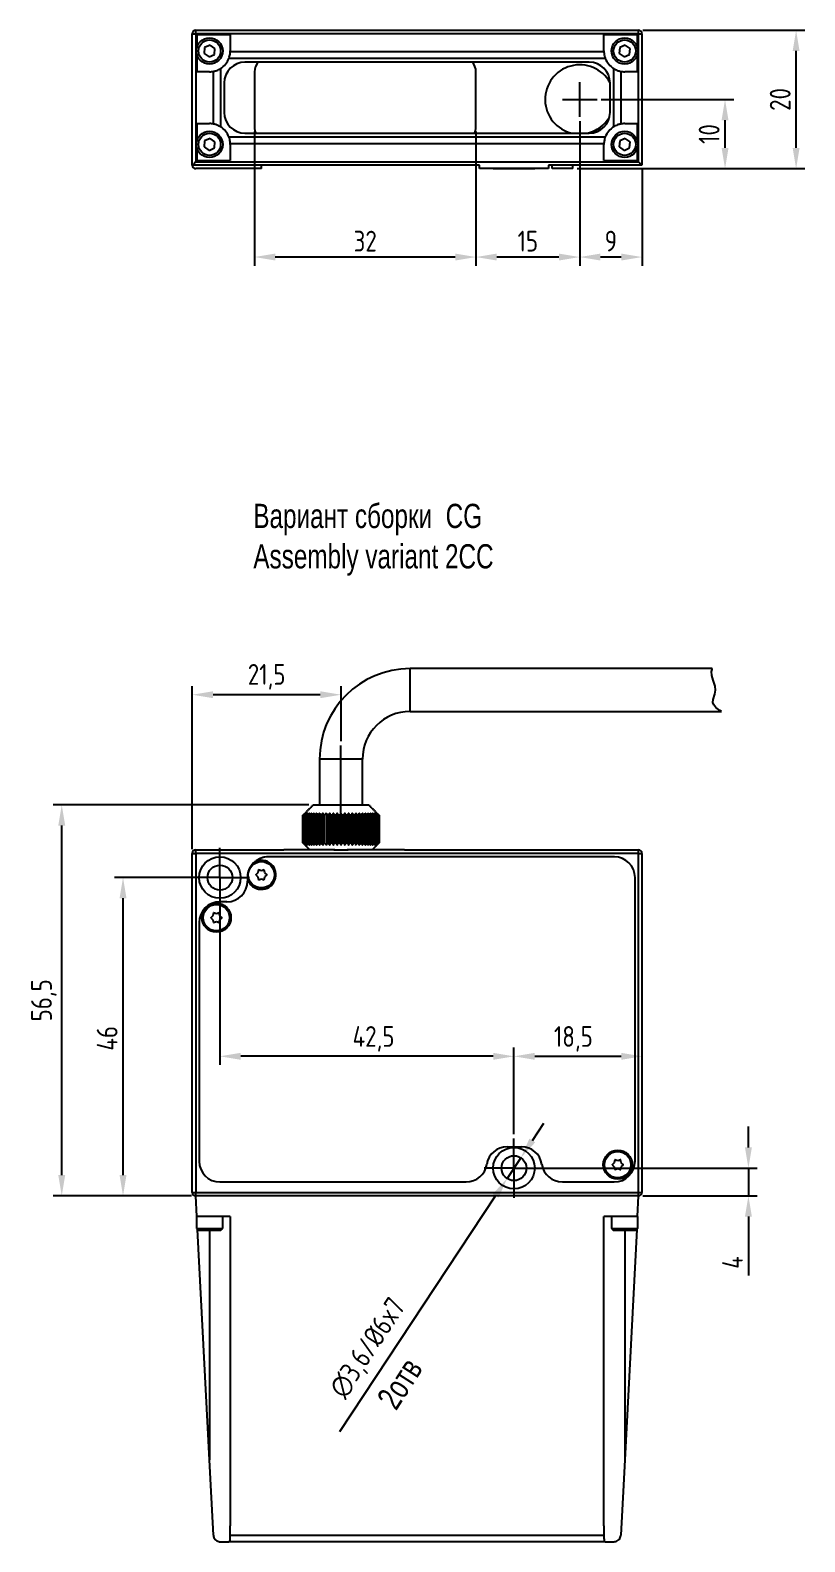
# Model space of a CAD drawing. Header units: millimetres. Extents: x -665 to 1947, y -360 to 733.
# Drawn here: x 516.9 to 628.9, y 105.2 to 323.6 of the extents above; entities that cross this region are included whole.
import ezdxf

# ---------------------------------------------------------------- set-up
doc = ezdxf.new("R2010")
doc.units = ezdxf.units.MM
doc.layers.add('FORMAT', color=7, linetype='Continuous')
doc.styles.add('GOSTw', font='gostw.shx')
doc.styles.add('SLDTEXTSTYLE1', font='TXT', dxfattribs={"width": 0.75})
doc.dimstyles.new('Vad-style', dxfattribs={"dimtxt": 3, "dimasz": 3, "dimexe": 1.25, "dimexo": 0.625, "dimgap": 0.8, "dimtad": 1, "dimtxsty": 'GOSTw', "dimcen": 2.5, "dimclrd": 1, "dimclre": 1, "dimclrt": 1, "dimazin": 0, "dimtfac": 1, "dimtmove": 0, "dimatfit": 3, "dimfxl": 0, "dimarcsym": 0})

# ---------------------------------------------------------------- blocks, each defined once
blk = doc.blocks.new('SW_CENTERMARKSYMBOL_8')
at = {"layer": 'FORMAT', "color": 0}
for p, q in [((0, 2.5), (0, 4.3)), ((0, 0), (0, 2.5)), ((-2.5, 0), (-4.3, 0)), ((0, 0), (-2.5, 0)), ((0, 0), (2.5, 0)), ((0, 0), (0, -2.5)), ((2.5, 0), (4.3, 0)), ((0, -2.5), (0, -4.3))]:
    blk.add_line(p, q, dxfattribs=at)
blk = doc.blocks.new('SW_CENTERMARKSYMBOL_9')
at = {"layer": 'FORMAT', "color": 0}
for p, q in [((0, 2.5), (0, 4.3)), ((0, 0), (0, 2.5)), ((-2.5, 0), (-4.3, 0)), ((0, 0), (-2.5, 0)), ((0, 0), (2.5, 0)), ((0, 0), (0, -2.5)), ((2.5, 0), (4.3, 0)), ((0, -2.5), (0, -4.3))]:
    blk.add_line(p, q, dxfattribs=at)
blk = doc.blocks.new('*D44')
at = {"color": 1, "lineweight": -2, "transparency": 16777216}
for p, q in [((557.2, 211.67), (520.22, 211.67)), ((521.47, 158.17), (521.47, 208.67)), ((540.2, 155.17), (520.22, 155.17))]:
    blk.add_line(p, q, dxfattribs=at)
at = {"color": 1, "transparency": 16777216}
for points in [[(520.97, 208.67), (521.97, 208.67), (521.47, 211.67)], [(520.97, 158.17), (521.97, 158.17), (521.47, 155.17)]]:
    blk.add_solid(points, dxfattribs=at)
at = {"layer": 'Defpoints', "color": 0, "transparency": 16777216}
for p in [(521.47, 211.67), (557.83, 211.67), (540.83, 155.17)]:
    blk.add_point(p, dxfattribs=at)
at = {"color": 1, "transparency": 16777216, "insert": (518.89, 183.42), "char_height": 3, "attachment_point": 5, "rotation": 90, "style": 'GOSTw'}
blk.add_mtext('56,5', dxfattribs=at)
blk = doc.blocks.new('*D81')
at = {"color": 1, "lineweight": -2, "transparency": 16777216}
for p, q in [((586.83, 164.09), (586.83, 176.58)), ((589.83, 175.33), (602.33, 175.33)), ((605.33, 169.83), (605.33, 176.58))]:
    blk.add_line(p, q, dxfattribs=at)
at = {"color": 1, "transparency": 16777216}
for points in [[(589.83, 175.83), (589.83, 174.83), (586.83, 175.33)], [(602.33, 175.83), (602.33, 174.83), (605.33, 175.33)]]:
    blk.add_solid(points, dxfattribs=at)
at = {"layer": 'Defpoints', "color": 0, "transparency": 16777216}
for p in [(605.33, 175.33), (605.33, 169.21), (586.83, 163.47)]:
    blk.add_point(p, dxfattribs=at)
at = {"color": 1, "transparency": 16777216, "insert": (595.41, 179.7), "char_height": 3, "attachment_point": 2, "style": 'GOSTw'}
blk.add_mtext('18,5', dxfattribs=at)
blk = doc.blocks.new('*D82')
at = {"color": 1, "lineweight": -2, "transparency": 16777216}
for p, q in [((544.33, 197.74), (544.33, 174.08)), ((583.83, 175.33), (547.33, 175.33)), ((586.83, 164.09), (586.83, 176.58))]:
    blk.add_line(p, q, dxfattribs=at)
at = {"color": 1, "transparency": 16777216}
for points in [[(547.33, 175.83), (547.33, 174.83), (544.33, 175.33)], [(583.83, 175.83), (583.83, 174.83), (586.83, 175.33)]]:
    blk.add_solid(points, dxfattribs=at)
at = {"layer": 'Defpoints', "color": 0, "transparency": 16777216}
for p in [(544.33, 198.37), (544.33, 175.33), (586.83, 163.47)]:
    blk.add_point(p, dxfattribs=at)
at = {"color": 1, "transparency": 16777216, "insert": (566.53, 179.7), "char_height": 3, "attachment_point": 2, "style": 'GOSTw'}
blk.add_mtext('42,5', dxfattribs=at)
blk = doc.blocks.new('*D83')
at = {"color": 1, "lineweight": -2, "transparency": 16777216}
for p, q in [((620.71, 162.17), (620.71, 165.17)), ((590.25, 159.17), (621.96, 159.17)), ((620.71, 159.17), (620.71, 155.17)), ((605.45, 155.17), (621.96, 155.17)), ((620.71, 152.17), (620.71, 143.66))]:
    blk.add_line(p, q, dxfattribs=at)
at = {"color": 1, "transparency": 16777216}
for points in [[(620.21, 162.17), (621.21, 162.17), (620.71, 159.17)], [(620.21, 152.17), (621.21, 152.17), (620.71, 155.17)]]:
    blk.add_solid(points, dxfattribs=at)
at = {"layer": 'Defpoints', "color": 0, "transparency": 16777216}
for p in [(589.63, 159.17), (620.71, 159.17), (604.83, 155.17)]:
    blk.add_point(p, dxfattribs=at)
at = {"color": 1, "transparency": 16777216, "insert": (616.91, 145.53), "char_height": 3, "attachment_point": 2, "rotation": 90, "style": 'GOSTw'}
blk.add_mtext('4', dxfattribs=at)
blk = doc.blocks.new('*D95')
at = {"color": 1, "lineweight": -2, "transparency": 16777216}
for p, q in [((540.9, 201.17), (529.08, 201.17)), ((530.33, 158.17), (530.33, 198.17)), ((540.2, 155.17), (529.08, 155.17))]:
    blk.add_line(p, q, dxfattribs=at)
at = {"color": 1, "transparency": 16777216}
for points in [[(529.83, 198.17), (530.83, 198.17), (530.33, 201.17)], [(529.83, 158.17), (530.83, 158.17), (530.33, 155.17)]]:
    blk.add_solid(points, dxfattribs=at)
at = {"layer": 'Defpoints', "color": 0, "transparency": 16777216}
for p in [(530.33, 201.17), (541.53, 201.17), (540.83, 155.17)]:
    blk.add_point(p, dxfattribs=at)
at = {"color": 1, "transparency": 16777216, "insert": (526.53, 177.93), "char_height": 3, "attachment_point": 2, "rotation": 90, "style": 'GOSTw'}
blk.add_mtext('46', dxfattribs=at)
blk = doc.blocks.new('*D105')
at = {"color": 1, "lineweight": -2, "transparency": 16777216}
for p, q in [((540.33, 205.29), (540.33, 228.84)), ((558.83, 227.59), (543.33, 227.59)), ((561.83, 220.89), (561.83, 228.84))]:
    blk.add_line(p, q, dxfattribs=at)
at = {"color": 1, "transparency": 16777216}
for points in [[(543.33, 228.09), (543.33, 227.09), (540.33, 227.59)], [(558.83, 228.09), (558.83, 227.09), (561.83, 227.59)]]:
    blk.add_solid(points, dxfattribs=at)
at = {"layer": 'Defpoints', "color": 0, "transparency": 16777216}
for p in [(540.33, 227.59), (561.83, 220.27), (540.33, 204.67)]:
    blk.add_point(p, dxfattribs=at)
at = {"color": 1, "transparency": 16777216, "insert": (551.08, 230.18), "char_height": 3, "attachment_point": 5, "style": 'GOSTw'}
blk.add_mtext('21,5', dxfattribs=at)
blk = doc.blocks.new('*D112')
at = {"color": 1, "lineweight": -2, "transparency": 16777216}
for p, q in [((596.33, 310.51), (596.33, 289.6)), ((605.33, 303.51), (605.33, 289.6)), ((602.33, 290.85), (599.33, 290.85))]:
    blk.add_line(p, q, dxfattribs=at)
at = {"color": 1, "transparency": 16777216}
for points in [[(599.33, 291.35), (599.33, 290.35), (596.33, 290.85)], [(602.33, 291.35), (602.33, 290.35), (605.33, 290.85)]]:
    blk.add_solid(points, dxfattribs=at)
at = {"layer": 'Defpoints', "color": 0, "transparency": 16777216}
for p in [(596.33, 311.13), (605.33, 304.13), (596.33, 290.85)]:
    blk.add_point(p, dxfattribs=at)
at = {"color": 1, "transparency": 16777216, "insert": (600.83, 293.15), "char_height": 3, "attachment_point": 5, "style": 'GOSTw'}
blk.add_mtext('9', dxfattribs=at)
blk = doc.blocks.new('*D113')
at = {"color": 1, "lineweight": -2, "transparency": 16777216}
for p, q in [((599.45, 313.63), (618.58, 313.63)), ((617.33, 306.63), (617.33, 310.63)), ((595.95, 303.63), (618.58, 303.63))]:
    blk.add_line(p, q, dxfattribs=at)
at = {"color": 1, "transparency": 16777216}
for points in [[(616.83, 310.63), (617.83, 310.63), (617.33, 313.63)], [(616.83, 306.63), (617.83, 306.63), (617.33, 303.63)]]:
    blk.add_solid(points, dxfattribs=at)
at = {"layer": 'Defpoints', "color": 0, "transparency": 16777216}
for p in [(598.83, 313.63), (617.33, 313.63), (595.33, 303.63)]:
    blk.add_point(p, dxfattribs=at)
at = {"color": 1, "transparency": 16777216, "insert": (615.03, 308.63), "char_height": 3, "attachment_point": 5, "rotation": 90, "style": 'GOSTw'}
blk.add_mtext('10', dxfattribs=at)
blk = doc.blocks.new('*D114')
at = {"color": 1, "lineweight": -2, "transparency": 16777216}
for p, q in [((596.33, 310.51), (596.33, 289.6)), ((581.33, 309.01), (581.33, 289.6)), ((593.33, 290.85), (584.33, 290.85))]:
    blk.add_line(p, q, dxfattribs=at)
at = {"color": 1, "transparency": 16777216}
for points in [[(584.33, 291.35), (584.33, 290.35), (581.33, 290.85)], [(593.33, 291.35), (593.33, 290.35), (596.33, 290.85)]]:
    blk.add_solid(points, dxfattribs=at)
at = {"layer": 'Defpoints', "color": 0, "transparency": 16777216}
for p in [(596.33, 311.13), (581.33, 309.63), (581.33, 290.85)]:
    blk.add_point(p, dxfattribs=at)
at = {"color": 1, "transparency": 16777216, "insert": (588.83, 293.15), "char_height": 3, "attachment_point": 5, "style": 'GOSTw'}
blk.add_mtext('15', dxfattribs=at)
blk = doc.blocks.new('*D115')
at = {"color": 1, "lineweight": -2, "transparency": 16777216}
for p, q in [((549.33, 309.01), (549.33, 289.6)), ((581.33, 309.01), (581.33, 289.6)), ((578.33, 290.85), (552.33, 290.85))]:
    blk.add_line(p, q, dxfattribs=at)
at = {"color": 1, "transparency": 16777216}
for points in [[(552.33, 291.35), (552.33, 290.35), (549.33, 290.85)], [(578.33, 291.35), (578.33, 290.35), (581.33, 290.85)]]:
    blk.add_solid(points, dxfattribs=at)
at = {"layer": 'Defpoints', "color": 0, "transparency": 16777216}
for p in [(549.33, 309.63), (581.33, 309.63), (549.33, 290.85)]:
    blk.add_point(p, dxfattribs=at)
at = {"color": 1, "transparency": 16777216, "insert": (565.33, 293.15), "char_height": 3, "attachment_point": 5, "style": 'GOSTw'}
blk.add_mtext('32', dxfattribs=at)
blk = doc.blocks.new('*D116')
at = {"color": 1, "lineweight": -2, "transparency": 16777216}
for p, q in [((605.45, 323.63), (628.85, 323.63)), ((627.6, 306.63), (627.6, 320.63)), ((595.95, 303.63), (628.85, 303.63))]:
    blk.add_line(p, q, dxfattribs=at)
at = {"color": 1, "transparency": 16777216}
for points in [[(627.1, 320.63), (628.1, 320.63), (627.6, 323.63)], [(627.1, 306.63), (628.1, 306.63), (627.6, 303.63)]]:
    blk.add_solid(points, dxfattribs=at)
at = {"layer": 'Defpoints', "color": 0, "transparency": 16777216}
for p in [(604.83, 323.63), (627.6, 323.63), (595.33, 303.63)]:
    blk.add_point(p, dxfattribs=at)
at = {"color": 1, "transparency": 16777216, "insert": (625.3, 313.63), "char_height": 3, "attachment_point": 5, "rotation": 90, "style": 'GOSTw'}
blk.add_mtext('20', dxfattribs=at)
blk = doc.blocks.new('*D120')
at = {"color": 1, "lineweight": -2, "transparency": 16777216}
for p, q in [((589.48, 163.17), (591.13, 165.67)), ((587.82, 160.67), (585.83, 157.66)), ((561.64, 121.1), (584.18, 155.16))]:
    blk.add_line(p, q, dxfattribs=at)
at = {"color": 1, "transparency": 16777216}
for points in [[(589.06, 163.44), (589.89, 162.89), (587.82, 160.67)], [(583.76, 155.44), (584.6, 154.89), (585.83, 157.66)]]:
    blk.add_solid(points, dxfattribs=at)
at = {"layer": 'Defpoints', "color": 0, "transparency": 16777216}
for p in [(587.82, 160.67), (585.83, 157.66)]:
    blk.add_point(p, dxfattribs=at)
at = {"color": 1, "transparency": 16777216, "insert": (565.86, 133.06), "char_height": 3, "attachment_point": 5, "rotation": 56.5139, "style": 'GOSTw'}
blk.add_mtext('∅3,6/%%C6x7', dxfattribs=at)

msp = doc.modelspace()

# ---------------------------------------------------------------- linework, layer by layer
for p, q in [((540.827, 323.131), (540.827, 323.631)), ((540.827, 323.631), (604.827, 323.631)), ((604.827, 323.131), (604.827, 323.631)), ((540.327, 323.131), (540.827, 323.131)), ((540.327, 304.131), (540.327, 323.131)), ((540.984, 322.974), (540.827, 323.131)), ((604.827, 323.131), (540.827, 323.131)), ((540.827, 323.131), (540.827, 304.631)), ((604.827, 323.131), (540.827, 323.131)), ((540.827, 323.131), (540.827, 304.631)), ((545.827, 322.974), (540.984, 322.974)), ((540.984, 322.974), (540.984, 321.094)), ((542.9, 321.494), (542.116, 321.126)), ((543.611, 321), (542.9, 321.494)), ((545.827, 322.974), (545.827, 320.631)), ((604.67, 322.974), (599.827, 322.974)), ((599.827, 320.631), (599.827, 322.974)), ((602.9, 321.494), (602.116, 321.126)), ((603.611, 321), (602.9, 321.494)), ((604.67, 322.974), (604.827, 323.131)), ((604.67, 321.094), (604.67, 322.974)), ((604.827, 304.631), (604.827, 323.131)), ((604.827, 323.131), (605.327, 323.131)), ((604.827, 304.631), (604.827, 323.131)), ((605.327, 323.131), (605.327, 304.131)), ((540.984, 320.169), (540.984, 317.631)), ((542.116, 321.126), (542.043, 320.263)), ((542.043, 320.263), (542.754, 319.768)), ((542.754, 319.768), (543.538, 320.137)), ((543.538, 320.137), (543.611, 321)), ((600.024, 319.562), (545.63, 319.562)), ((545.826, 320.561), (599.828, 320.561)), ((597.706, 319.011), (547.947, 319.011)), ((602.116, 321.126), (602.043, 320.263)), ((602.043, 320.263), (602.754, 319.768)), ((602.754, 319.768), (603.538, 320.137)), ((603.538, 320.137), (603.611, 321)), ((604.67, 317.631), (604.67, 320.169)), ((542.827, 317.631), (540.984, 317.631)), ((543.398, 310.077), (543.398, 317.686)), ((544.396, 318.075), (544.396, 309.688)), ((549.327, 317.631), (549.327, 309.631)), ((549.327, 317.631), (549.327, 309.631)), ((581.327, 309.631), (581.327, 317.631)), ((581.327, 309.631), (581.327, 317.631)), ((601.257, 309.688), (601.257, 318.075)), ((602.256, 317.686), (602.256, 310.077)), ((604.67, 317.631), (602.827, 317.631)), ((544.947, 316.011), (544.947, 311.752)), ((596.327, 311.131), (596.327, 316.131)), ((600.706, 311.752), (600.706, 316.011)), ((593.827, 313.631), (598.827, 313.631)), ((540.984, 310.131), (542.827, 310.131)), ((540.984, 310.131), (540.984, 307.594)), ((545.63, 308.201), (600.024, 308.201)), ((547.947, 308.752), (597.706, 308.752)), ((602.827, 310.131), (604.67, 310.131)), ((604.67, 307.594), (604.67, 310.131)), ((540.984, 306.669), (540.984, 304.789)), ((542.116, 307.626), (542.043, 306.763)), ((542.043, 306.763), (542.754, 306.268)), ((542.9, 307.994), (542.116, 307.626)), ((542.754, 306.268), (543.538, 306.637)), ((543.611, 307.5), (542.9, 307.994)), ((543.538, 306.637), (543.611, 307.5)), ((599.828, 307.202), (545.826, 307.202)), ((545.827, 307.131), (545.827, 304.789)), ((599.827, 304.789), (599.827, 307.131)), ((602.116, 307.626), (602.043, 306.763)), ((602.043, 306.763), (602.754, 306.268)), ((602.9, 307.994), (602.116, 307.626)), ((602.754, 306.268), (603.538, 306.637)), ((603.611, 307.5), (602.9, 307.994)), ((603.538, 306.637), (603.611, 307.5)), ((604.67, 304.789), (604.67, 306.669)), ((540.486, 304.131), (540.327, 304.131)), ((581.827, 304.131), (540.486, 304.131)), ((540.984, 304.789), (540.827, 304.631)), ((540.827, 304.631), (604.827, 304.631)), ((540.827, 304.631), (604.827, 304.631)), ((540.984, 304.789), (545.827, 304.789)), ((550.327, 303.631), (550.327, 304.131)), ((581.827, 303.631), (581.827, 304.131)), ((605.167, 304.131), (591.827, 304.131)), ((591.827, 304.131), (591.827, 303.631)), ((592.327, 303.631), (592.327, 304.131)), ((595.327, 303.631), (595.327, 304.131)), ((599.827, 304.789), (604.67, 304.789)), ((604.67, 304.789), (604.827, 304.631)), ((605.327, 304.131), (605.167, 304.131)), ((550.327, 303.631), (540.827, 303.631)), ((586.827, 303.631), (581.827, 303.631)), ((583.827, 303.631), (589.827, 303.631)), ((591.827, 303.631), (586.827, 303.631)), ((595.327, 303.631), (592.327, 303.631)), ((571.827, 225.166), (571.827, 231.366)), ((561.827, 206.266), (561.827, 220.266)), ((564.927, 218.266), (558.727, 218.266)), ((556.339, 210.166), (556.331, 210.166)), ((556.331, 206.166), (556.331, 210.166)), ((556.339, 210.166), (556.339, 206.166)), ((556.408, 210.166), (556.383, 210.166)), ((556.383, 206.166), (556.383, 210.166)), ((556.408, 210.166), (556.408, 206.166)), ((556.536, 210.166), (556.494, 210.166)), ((556.494, 206.166), (556.494, 210.166)), ((556.536, 210.166), (556.536, 206.166)), ((556.722, 210.166), (556.664, 210.166)), ((556.664, 206.166), (556.664, 210.166)), ((556.722, 210.166), (556.722, 206.166)), ((556.963, 210.166), (556.89, 210.166)), ((556.89, 206.166), (556.89, 210.166)), ((556.963, 210.166), (556.963, 206.166)), ((557.259, 210.166), (557.171, 210.166)), ((557.171, 206.166), (557.171, 210.166)), ((557.259, 210.166), (557.259, 206.166)), ((557.604, 210.166), (557.502, 210.166)), ((557.502, 206.166), (557.502, 210.166)), ((557.604, 210.166), (557.604, 206.166)), ((557.827, 211.666), (565.827, 211.666)), ((557.995, 210.166), (557.881, 210.166)), ((557.881, 206.166), (557.881, 210.166)), ((557.995, 210.166), (557.995, 206.166)), ((558.429, 210.166), (558.303, 210.166)), ((558.303, 206.166), (558.303, 210.166)), ((558.429, 210.166), (558.429, 206.166)), ((558.899, 210.166), (558.764, 210.166)), ((558.764, 206.166), (558.764, 210.166)), ((558.899, 210.166), (558.899, 206.166)), ((559.227, 210.466), (559.227, 205.866)), ((559.402, 210.166), (559.258, 210.166)), ((559.258, 206.166), (559.258, 210.166)), ((559.402, 210.166), (559.402, 206.166)), ((559.712, 210.466), (559.712, 205.866)), ((559.931, 210.166), (559.781, 210.166)), ((559.781, 206.166), (559.781, 210.166)), ((559.931, 210.166), (559.931, 206.166)), ((560.22, 210.466), (560.22, 205.866)), ((560.481, 210.166), (560.326, 210.166)), ((560.326, 206.166), (560.326, 210.166)), ((560.481, 210.166), (560.481, 206.166)), ((560.746, 210.466), (560.746, 205.866)), ((561.046, 210.166), (560.887, 210.166)), ((560.887, 206.166), (560.887, 210.166)), ((561.046, 210.166), (561.046, 206.166)), ((561.283, 210.466), (561.283, 205.866)), ((561.62, 210.166), (561.459, 210.166)), ((561.459, 206.166), (561.459, 210.166)), ((561.62, 210.166), (561.62, 206.166)), ((561.827, 210.466), (561.827, 205.866)), ((562.195, 210.166), (562.034, 210.166)), ((562.034, 206.166), (562.034, 210.166)), ((562.195, 210.166), (562.195, 206.166)), ((562.37, 210.466), (562.37, 205.866)), ((562.767, 210.166), (562.608, 210.166)), ((562.608, 206.166), (562.608, 210.166)), ((562.767, 210.166), (562.767, 206.166)), ((562.908, 210.466), (562.908, 205.866)), ((563.328, 210.166), (563.172, 210.166)), ((563.172, 206.166), (563.172, 210.166)), ((563.328, 210.166), (563.328, 206.166)), ((563.434, 210.466), (563.434, 205.866)), ((563.873, 210.166), (563.722, 210.166)), ((563.722, 206.166), (563.722, 210.166)), ((563.873, 210.166), (563.873, 206.166)), ((563.942, 210.466), (563.942, 205.866)), ((564.395, 210.166), (564.252, 210.166)), ((564.252, 206.166), (564.252, 210.166)), ((564.395, 210.166), (564.395, 206.166)), ((564.427, 210.466), (564.427, 205.866)), ((564.89, 210.166), (564.754, 210.166)), ((564.754, 206.166), (564.754, 210.166)), ((564.89, 210.166), (564.89, 206.166)), ((565.35, 210.166), (565.225, 210.166)), ((565.225, 206.166), (565.225, 210.166)), ((565.35, 210.166), (565.35, 206.166)), ((565.773, 210.166), (565.659, 210.166)), ((565.659, 206.166), (565.659, 210.166)), ((565.773, 210.166), (565.773, 206.166)), ((566.151, 210.166), (566.05, 210.166)), ((566.05, 206.166), (566.05, 210.166)), ((566.151, 210.166), (566.151, 206.166)), ((566.483, 210.166), (566.395, 210.166)), ((566.395, 206.166), (566.395, 210.166)), ((566.483, 210.166), (566.483, 206.166)), ((566.763, 210.166), (566.69, 210.166)), ((566.69, 206.166), (566.69, 210.166)), ((566.763, 210.166), (566.763, 206.166)), ((566.99, 210.166), (566.932, 210.166)), ((566.932, 206.166), (566.932, 210.166)), ((566.99, 210.166), (566.99, 206.166)), ((567.16, 210.166), (567.118, 210.166)), ((567.118, 206.166), (567.118, 210.166)), ((567.16, 210.166), (567.16, 206.166)), ((567.271, 210.166), (567.246, 210.166)), ((567.246, 206.166), (567.246, 210.166)), ((567.271, 210.166), (567.271, 206.166)), ((567.323, 210.166), (567.315, 210.166)), ((567.315, 206.166), (567.315, 210.166)), ((567.323, 210.166), (567.323, 206.166)), ((556.331, 206.166), (556.339, 206.166)), ((556.383, 206.166), (556.408, 206.166)), ((556.494, 206.166), (556.536, 206.166)), ((556.664, 206.166), (556.722, 206.166)), ((556.89, 206.166), (556.963, 206.166)), ((557.171, 206.166), (557.259, 206.166)), ((557.502, 206.166), (557.604, 206.166)), ((557.881, 206.166), (557.995, 206.166)), ((558.303, 206.166), (558.429, 206.166)), ((558.764, 206.166), (558.899, 206.166)), ((559.258, 206.166), (559.402, 206.166)), ((559.781, 206.166), (559.931, 206.166)), ((560.326, 206.166), (560.481, 206.166)), ((560.887, 206.166), (561.046, 206.166)), ((561.459, 206.166), (561.62, 206.166)), ((562.034, 206.166), (562.195, 206.166)), ((562.608, 206.166), (562.767, 206.166)), ((563.172, 206.166), (563.328, 206.166)), ((563.722, 206.166), (563.873, 206.166)), ((564.252, 206.166), (564.395, 206.166)), ((564.754, 206.166), (564.89, 206.166)), ((565.225, 206.166), (565.35, 206.166)), ((565.659, 206.166), (565.773, 206.166)), ((566.05, 206.166), (566.151, 206.166)), ((566.395, 206.166), (566.483, 206.166)), ((566.69, 206.166), (566.763, 206.166)), ((566.932, 206.166), (566.99, 206.166)), ((567.118, 206.166), (567.16, 206.166)), ((567.246, 206.166), (567.271, 206.166)), ((567.315, 206.166), (567.323, 206.166)), ((540.327, 155.666), (540.327, 204.666)), ((540.327, 204.666), (540.827, 204.666)), ((540.827, 204.666), (540.827, 205.166)), ((540.827, 205.166), (553.544, 205.166)), ((540.827, 204.666), (540.827, 155.666)), ((604.827, 204.666), (540.827, 204.666)), ((553.718, 204.166), (551.327, 204.166)), ((601.331, 204.166), (551.327, 204.166)), ((560.777, 205.166), (553.544, 205.166)), ((560.777, 205.166), (562.856, 205.166)), ((570.985, 205.166), (562.856, 205.166)), ((570.985, 205.166), (604.827, 205.166)), ((604.827, 204.666), (604.827, 205.166)), ((604.827, 155.666), (604.827, 204.666)), ((604.827, 204.666), (605.327, 204.666)), ((605.327, 204.666), (605.327, 155.666)), ((548.327, 201.166), (548.327, 200.666)), ((549.829, 201.853), (549.502, 201.566)), ((549.502, 201.566), (549.829, 201.278)), ((549.527, 201.588), (549.527, 201.566)), ((549.527, 201.566), (549.527, 201.543)), ((549.914, 202.28), (549.829, 201.853)), ((549.829, 201.278), (549.914, 200.851)), ((549.946, 202.269), (549.908, 202.247)), ((550.327, 202.141), (549.914, 202.28)), ((549.914, 200.851), (550.327, 200.991)), ((550.739, 202.28), (550.327, 202.141)), ((550.327, 200.991), (550.739, 200.851)), ((550.746, 202.247), (550.707, 202.269)), ((550.825, 201.853), (550.739, 202.28)), ((550.739, 200.851), (550.825, 201.278)), ((551.152, 201.566), (550.825, 201.853)), ((550.825, 201.278), (551.152, 201.566)), ((604.327, 160.166), (604.327, 201.166)), ((604.327, 160.166), (604.327, 201.166)), ((548.327, 200.925), (548.327, 200.666)), ((549.908, 200.884), (549.946, 200.862)), ((550.707, 200.862), (550.746, 200.884)), ((545.327, 197.666), (544.327, 197.666)), ((545.327, 197.666), (544.327, 197.666)), ((541.327, 194.666), (541.327, 160.166)), ((541.327, 194.666), (541.327, 160.166)), ((543.329, 195.653), (543.002, 195.366)), ((543.002, 195.366), (543.329, 195.078)), ((543.027, 195.388), (543.027, 195.366)), ((543.027, 195.366), (543.027, 195.343)), ((543.414, 196.08), (543.329, 195.653)), ((543.329, 195.078), (543.414, 194.651)), ((543.446, 196.069), (543.408, 196.047)), ((543.408, 194.684), (543.446, 194.662)), ((543.827, 195.941), (543.414, 196.08)), ((543.414, 194.651), (543.827, 194.791)), ((544.239, 196.08), (543.827, 195.941)), ((543.827, 194.791), (544.239, 194.651)), ((544.246, 196.047), (544.207, 196.069)), ((544.207, 194.662), (544.246, 194.684)), ((544.325, 195.653), (544.239, 196.08)), ((544.239, 194.651), (544.325, 195.078)), ((544.652, 195.366), (544.325, 195.653)), ((544.325, 195.078), (544.652, 195.366)), ((585.859, 162.266), (587.895, 162.266)), ((585.859, 162.266), (587.895, 162.266)), ((601.329, 159.953), (601.002, 159.666)), ((601.002, 159.666), (601.329, 159.378)), ((601.027, 159.688), (601.027, 159.666)), ((601.027, 159.666), (601.027, 159.643)), ((601.414, 160.38), (601.329, 159.953)), ((601.446, 160.369), (601.408, 160.347)), ((601.827, 160.241), (601.414, 160.38)), ((602.239, 160.38), (601.827, 160.241)), ((602.246, 160.347), (602.207, 160.369)), ((602.325, 159.953), (602.239, 160.38)), ((602.652, 159.666), (602.325, 159.953)), ((602.325, 159.378), (602.652, 159.666)), ((601.329, 159.378), (601.414, 158.951)), ((601.408, 158.984), (601.446, 158.962)), ((601.414, 158.951), (601.827, 159.091)), ((601.827, 159.091), (602.239, 158.951)), ((602.207, 158.962), (602.246, 158.984)), ((602.239, 158.951), (602.325, 159.378)), ((540.327, 155.666), (540.827, 155.666)), ((540.827, 155.666), (604.827, 155.666)), ((540.827, 155.166), (540.827, 155.666)), ((604.827, 155.166), (540.827, 155.166)), ((540.984, 152.166), (540.827, 155.166)), ((604.827, 155.166), (540.827, 155.166)), ((544.327, 157.166), (579.927, 157.166)), ((544.327, 157.166), (579.927, 157.166)), ((593.827, 157.166), (601.327, 157.166)), ((593.827, 157.166), (601.327, 157.166)), ((604.67, 152.166), (604.827, 155.166)), ((604.827, 155.666), (605.327, 155.666)), ((604.827, 155.166), (604.827, 155.666)), ((540.984, 152.166), (540.927, 152.166)), ((545.827, 152.166), (540.984, 152.166)), ((545.827, 152.166), (545.827, 107.463)), ((604.67, 152.166), (599.827, 152.166)), ((599.827, 107.463), (599.827, 152.166)), ((604.727, 152.166), (604.67, 152.166)), ((540.927, 150.466), (544.727, 150.466)), ((542.827, 117.003), (541.081, 150.311)), ((541.233, 150.166), (541.227, 150.166)), ((544.427, 150.166), (541.233, 150.166)), ((542.827, 150.166), (542.827, 117.003)), ((600.927, 150.466), (604.727, 150.466)), ((601.233, 150.166), (601.227, 150.166)), ((604.427, 150.166), (601.233, 150.166)), ((604.572, 150.311), (602.827, 117.003)), ((602.827, 150.166), (602.827, 117.003)), ((544.396, 105.166), (545.63, 105.166)), ((600.024, 105.166), (545.63, 105.166)), ((545.826, 106.113), (599.828, 106.113)), ((600.024, 105.166), (601.257, 105.166))]:
    msp.add_line(p, q)
at = {"flags": 128}
for points in [[(599.628, 309.876), (600.23, 310.506), (600.632, 311.089)], [(616.805, 225.178), (616.795, 225.184), (616.585, 225.308), (616.004, 225.741), (615.697, 226.118), (615.571, 226.482), (615.599, 226.902), (615.84, 227.67), (615.974, 228.249), (615.916, 228.848), (615.613, 229.694), (615.402, 230.381), (615.381, 230.928), (615.447, 231.26), (615.481, 231.366), (615.481, 231.366)], [(551.127, 201.543), (551.127, 201.566), (551.127, 201.588)], [(544.627, 195.343), (544.627, 195.366), (544.627, 195.388)], [(602.627, 159.643), (602.627, 159.666), (602.627, 159.688)], [(543.398, 106.113), (543.209, 109.719), (543.018, 113.354), (542.827, 117.003)], [(602.827, 117.003), (602.636, 113.354), (602.445, 109.719), (602.256, 106.113)]]:
    msp.add_lwpolyline(points, dxfattribs=at)
for centre, radius in [((542.827, 320.631), 1.9), ((542.827, 320.631), 1.6), ((602.827, 320.631), 1.9), ((602.827, 320.631), 1.6), ((542.827, 307.131), 1.9), ((542.827, 307.131), 1.6), ((602.827, 307.131), 1.9), ((602.827, 307.131), 1.6), ((544.327, 201.166), 3), ((550.327, 201.566), 1.9), ((544.327, 201.166), 1.8), ((543.827, 195.366), 2.1), ((543.827, 195.366), 1.9), ((586.827, 159.166), 3), ((601.827, 159.666), 2.1), ((586.827, 159.166), 1.8), ((601.827, 159.666), 1.9)]:
    msp.add_circle(centre, radius)
for centre, radius, start, end in [((540.827, 323.131), 0.5, 90, 180), ((604.827, 323.131), 0.5, 0, 90), ((542.827, 320.631), 3, 301.54162, 339.11759), ((547.947, 316.011), 3, 90, 180), ((542.827, 320.631), 3, 358.64915, 0), ((551.327, 317.631), 2, 136.38528, 180), ((551.327, 317.631), 2, 136.38528, 180), ((579.327, 317.631), 2, 0, 43.61472), ((579.327, 317.631), 2, 0, 43.61472), ((597.706, 316.011), 3, 0, 90), ((602.827, 320.631), 3, 180, 181.35085), ((602.827, 320.631), 3, 200.88241, 238.45838), ((542.827, 320.631), 3, 270, 280.96687), ((596.327, 313.631), 5, 28.85, 257.40143), ((596.327, 313.631), 5, 28.85, 257.40143), ((602.827, 320.631), 3, 259.03313, 270), ((547.947, 311.752), 3, 180, 270), ((596.327, 313.631), 5, 282.59857, 329.44143), ((597.706, 311.752), 3, 270, 0), ((542.827, 307.131), 3, 79.03313, 90), ((542.827, 307.131), 3, 20.88241, 58.45838), ((551.327, 309.631), 2, 180, 206.09147), ((551.327, 309.631), 2, 180, 206.09147), ((579.327, 309.631), 2, 333.90853, 0), ((579.327, 309.631), 2, 333.90853, 0), ((596.327, 313.631), 5, 282.59857, 311.31392), ((602.827, 307.131), 3, 121.54162, 159.11759), ((602.827, 307.131), 3, 90, 100.96687), ((542.827, 307.131), 3, 0, 1.35085), ((602.827, 307.131), 3, 178.64915, 180), ((540.827, 304.131), 0.5, 180, 270), ((571.827, 218.266), 13.1, 90, 180), ((571.827, 218.266), 6.9, 90, 180), ((540.827, 204.666), 0.5, 90, 180), ((551.327, 201.166), 3, 90, 180), ((550.327, 201.566), 2.1, 197.75279, 117.50928), ((551.327, 201.166), 3, 90, 131.04548), ((601.327, 201.166), 3, 0, 90), ((601.327, 201.166), 3, 0, 90), ((604.827, 204.666), 0.5, 0, 90), ((545.327, 200.666), 3, 270, 0), ((545.327, 200.666), 3, 270, 0), ((544.327, 194.666), 3, 90, 180), ((544.327, 194.666), 3, 90, 180), ((585.859, 159.266), 3, 90, 171.37307), ((585.859, 159.266), 3, 90, 171.37307), ((587.895, 159.266), 3, 8.62693, 90), ((587.895, 159.266), 3, 8.62693, 90), ((544.327, 160.166), 3, 180, 270), ((544.327, 160.166), 3, 180, 270), ((579.927, 160.166), 3, 270, 351.37307), ((579.927, 160.166), 3, 270, 351.37307), ((593.827, 160.166), 3, 188.62693, 270), ((593.827, 160.166), 3, 188.62693, 270), ((601.327, 160.166), 3, 270, 0), ((601.327, 160.166), 3, 270, 0), ((540.827, 155.666), 0.5, 180, 270), ((604.827, 155.666), 0.5, 270, 0)]:
    msp.add_arc(centre, radius, start, end)
for centre, start_param, end_param in [((542.827, 107.463), 4.6888121, 4.712389), ((602.827, 107.463), 1.5707963, 1.5943732)]:
    msp.add_ellipse(centre, major_axis=(0, 57.243), ratio=0.0524078, start_param=start_param, end_param=end_param)
for points, knots in [([(545.63, 319.562), (545.667, 319.669), (545.74, 319.883), (545.796, 320.181), (545.821, 320.409), (545.825, 320.533), (545.826, 320.553), (545.826, 320.561)], [0, 0, 0, 0, 0.2198916, 0.4401783, 0.6529994, 0.8671446, 1, 1, 1, 1]), ([(599.828, 320.561), (599.828, 320.544), (599.829, 320.51), (599.84, 320.324), (599.876, 320.064), (599.941, 319.794), (600.001, 319.627), (600.024, 319.562)], [0, 0, 0, 0, 0.2182309, 0.4365076, 0.6531767, 0.8659913, 1, 1, 1, 1]), ([(543.398, 317.686), (543.414, 317.689), (543.447, 317.695), (543.626, 317.737), (543.873, 317.815), (544.145, 317.929), (544.318, 318.029), (544.396, 318.075)], [0, 0, 0, 0, 0.20755792, 0.41515877, 0.62162377, 0.82944644, 1, 1, 1, 1]), ([(601.257, 318.075), (601.367, 318.013), (601.586, 317.889), (601.898, 317.775), (602.125, 317.713), (602.234, 317.69), (602.251, 317.687), (602.256, 317.686)], [0, 0, 0, 0, 0.2365804, 0.4741865, 0.6891486, 0.8957192, 1, 1, 1, 1]), ([(544.396, 309.688), (544.287, 309.75), (544.068, 309.873), (543.756, 309.988), (543.528, 310.05), (543.42, 310.072), (543.403, 310.075), (543.398, 310.077)], [0, 0, 0, 0, 0.2365804, 0.4741865, 0.6891486, 0.8957192, 1, 1, 1, 1]), ([(545.826, 307.202), (545.826, 307.219), (545.825, 307.253), (545.814, 307.439), (545.777, 307.699), (545.713, 307.969), (545.653, 308.136), (545.63, 308.201)], [0, 0, 0, 0, 0.218231, 0.4365079, 0.6531769, 0.8659913, 1, 1, 1, 1]), ([(600.024, 308.201), (599.987, 308.094), (599.914, 307.88), (599.857, 307.581), (599.833, 307.353), (599.828, 307.23), (599.828, 307.21), (599.828, 307.202)], [0, 0, 0, 0, 0.21989154, 0.44017847, 0.65299933, 0.86714451, 1, 1, 1, 1]), ([(602.256, 310.077), (602.24, 310.073), (602.207, 310.067), (602.028, 310.026), (601.781, 309.948), (601.509, 309.833), (601.336, 309.733), (601.257, 309.688)], [0, 0, 0, 0, 0.2075579, 0.4151588, 0.6216238, 0.8294466, 1, 1, 1, 1]), ([(540.486, 304.131), (540.558, 304.241), (540.665, 304.403), (540.786, 304.573), (540.826, 304.63), (540.827, 304.631)], [0, 0, 0, 0, 0.6672984, 0.9898517, 1, 1, 1, 1]), ([(604.827, 304.631), (604.828, 304.63), (604.868, 304.573), (604.989, 304.403), (605.096, 304.241), (605.167, 304.131)], [0, 0, 0, 0, 0.0101483, 0.3327016, 1, 1, 1, 1]), ([(548.327, 201.166), (548.355, 201.473), (548.41, 202.083), (548.809, 202.878), (549.189, 203.259), (549.357, 203.428)], [0, 0, 0, 0, 0.36105788, 0.71712327, 1, 1, 1, 1]), ([(562.856, 205.166), (562.855, 205.166), (562.854, 205.165), (562.84, 205.164), (562.793, 205.16), (562.583, 205.143), (562.217, 205.123), (561.786, 205.118), (561.451, 205.125), (561.224, 205.135), (561.07, 205.144), (560.966, 205.151), (560.896, 205.156), (560.843, 205.16), (560.807, 205.163), (560.787, 205.165), (560.779, 205.166), (560.778, 205.166), (560.777, 205.166)], [0, 0, 0, 0, 0.00759654, 0.01744074, 0.03498151, 0.09025851, 0.32347929, 0.53701605, 0.68296564, 0.78256444, 0.85068283, 0.89747254, 0.9298345, 0.95245799, 0.97678655, 0.98648675, 0.99472787, 1, 1, 1, 1]), ([(543.398, 106.113), (543.414, 106.004), (543.447, 105.786), (543.626, 105.502), (543.873, 105.295), (544.145, 105.182), (544.318, 105.171), (544.396, 105.166)], [0, 0, 0, 0, 0.20755792, 0.41515877, 0.62162377, 0.82944644, 1, 1, 1, 1]), ([(545.63, 105.166), (545.667, 105.175), (545.74, 105.195), (545.796, 105.358), (545.821, 105.602), (545.825, 105.869), (545.826, 106.046), (545.826, 106.113)], [0, 0, 0, 0, 0.2198916, 0.4401783, 0.6529994, 0.8671446, 1, 1, 1, 1]), ([(599.828, 106.113), (599.828, 106.002), (599.829, 105.779), (599.84, 105.49), (599.876, 105.281), (599.941, 105.179), (600.001, 105.169), (600.024, 105.166)], [0, 0, 0, 0, 0.2182309, 0.4365076, 0.6531767, 0.8659913, 1, 1, 1, 1]), ([(601.257, 105.166), (601.367, 105.176), (601.586, 105.195), (601.898, 105.371), (602.125, 105.633), (602.234, 105.895), (602.251, 106.059), (602.256, 106.113)], [0, 0, 0, 0, 0.2365804, 0.4741865, 0.6891486, 0.8957192, 1, 1, 1, 1])]:
    msp.add_open_spline(points, degree=3, knots=knots)
for points in [[(615.481, 231.366), (571.827, 231.366)], [(571.827, 225.166), (616.805, 225.166)], [(558.727, 218.266), (558.727, 211.666)], [(564.927, 211.666), (564.927, 218.266)], [(556.331, 210.166), (556.627, 210.466)], [(556.655, 210.466), (556.339, 210.166)], [(556.383, 210.166), (556.655, 210.466)], [(556.74, 210.466), (556.408, 210.166)], [(556.494, 210.166), (556.74, 210.466)], [(556.881, 210.466), (556.536, 210.166)], [(557.827, 211.666), (556.627, 210.466)], [(556.664, 210.166), (556.881, 210.466)], [(557.076, 210.466), (556.722, 210.166)], [(556.89, 210.166), (557.076, 210.466)], [(557.324, 210.466), (556.963, 210.166)], [(557.171, 210.166), (557.324, 210.466)], [(557.62, 210.466), (557.259, 210.166)], [(557.502, 210.166), (557.62, 210.466)], [(557.962, 210.466), (557.604, 210.166)], [(557.881, 210.166), (557.962, 210.466)], [(558.347, 210.466), (557.995, 210.166)], [(558.303, 210.166), (558.347, 210.466)], [(558.77, 210.466), (558.429, 210.166)], [(558.764, 210.166), (558.77, 210.466)], [(559.227, 210.466), (558.899, 210.166)], [(559.258, 210.166), (559.227, 210.466)], [(559.712, 210.466), (559.402, 210.166)], [(559.781, 210.166), (559.712, 210.466)], [(560.22, 210.466), (559.931, 210.166)], [(560.326, 210.166), (560.22, 210.466)], [(560.746, 210.466), (560.481, 210.166)], [(560.887, 210.166), (560.746, 210.466)], [(561.283, 210.466), (561.046, 210.166)], [(561.459, 210.166), (561.283, 210.466)], [(561.827, 210.466), (561.62, 210.166)], [(562.034, 210.166), (561.827, 210.466)], [(562.37, 210.466), (562.195, 210.166)], [(562.608, 210.166), (562.37, 210.466)], [(562.908, 210.466), (562.767, 210.166)], [(563.172, 210.166), (562.908, 210.466)], [(563.434, 210.466), (563.328, 210.166)], [(563.722, 210.166), (563.434, 210.466)], [(563.942, 210.466), (563.873, 210.166)], [(564.252, 210.166), (563.942, 210.466)], [(564.427, 210.466), (564.395, 210.166)], [(564.754, 210.166), (564.427, 210.466)], [(565.225, 210.166), (564.883, 210.466)], [(564.883, 210.466), (564.89, 210.166)], [(565.659, 210.166), (565.306, 210.466)], [(565.306, 210.466), (565.35, 210.166)], [(566.05, 210.166), (565.691, 210.466)], [(565.691, 210.466), (565.773, 210.166)], [(567.027, 210.466), (565.827, 211.666)], [(566.395, 210.166), (566.034, 210.466)], [(566.034, 210.466), (566.151, 210.166)], [(566.69, 210.166), (566.33, 210.466)], [(566.33, 210.466), (566.483, 210.166)], [(566.932, 210.166), (566.577, 210.466)], [(566.577, 210.466), (566.763, 210.166)], [(567.118, 210.166), (566.772, 210.466)], [(566.772, 210.466), (566.99, 210.166)], [(567.246, 210.166), (566.913, 210.466)], [(566.913, 210.466), (567.16, 210.166)], [(567.315, 210.166), (566.998, 210.466)], [(566.998, 210.466), (567.271, 210.166)], [(567.027, 210.466), (567.323, 210.166)], [(556.627, 205.866), (556.331, 206.166)], [(556.339, 206.166), (556.655, 205.866)], [(556.655, 205.866), (556.383, 206.166)], [(556.408, 206.166), (556.74, 205.866)], [(556.74, 205.866), (556.494, 206.166)], [(556.536, 206.166), (556.881, 205.866)], [(556.627, 205.866), (557.327, 205.166)], [(556.881, 205.866), (556.664, 206.166)], [(556.722, 206.166), (557.076, 205.866)], [(557.076, 205.866), (556.89, 206.166)], [(556.963, 206.166), (557.324, 205.866)], [(557.324, 205.866), (557.171, 206.166)], [(557.259, 206.166), (557.62, 205.866)], [(557.62, 205.866), (557.502, 206.166)], [(557.604, 206.166), (557.962, 205.866)], [(557.962, 205.866), (557.881, 206.166)], [(557.995, 206.166), (558.347, 205.866)], [(558.347, 205.866), (558.303, 206.166)], [(558.429, 206.166), (558.77, 205.866)], [(558.77, 205.866), (558.764, 206.166)], [(558.899, 206.166), (559.227, 205.866)], [(559.227, 205.866), (559.258, 206.166)], [(559.402, 206.166), (559.712, 205.866)], [(559.712, 205.866), (559.781, 206.166)], [(559.931, 206.166), (560.22, 205.866)], [(560.22, 205.866), (560.326, 206.166)], [(560.481, 206.166), (560.746, 205.866)], [(560.746, 205.866), (560.887, 206.166)], [(561.046, 206.166), (561.283, 205.866)], [(561.283, 205.866), (561.459, 206.166)], [(561.62, 206.166), (561.827, 205.866)], [(561.827, 205.866), (562.034, 206.166)], [(562.195, 206.166), (562.37, 205.866)], [(562.37, 205.866), (562.608, 206.166)], [(562.767, 206.166), (562.908, 205.866)], [(562.908, 205.866), (563.172, 206.166)], [(563.328, 206.166), (563.434, 205.866)], [(563.434, 205.866), (563.722, 206.166)], [(563.873, 206.166), (563.942, 205.866)], [(563.942, 205.866), (564.252, 206.166)], [(564.395, 206.166), (564.427, 205.866)], [(564.427, 205.866), (564.754, 206.166)], [(564.89, 206.166), (564.883, 205.866)], [(564.883, 205.866), (565.225, 206.166)], [(565.35, 206.166), (565.306, 205.866)], [(565.306, 205.866), (565.659, 206.166)], [(565.773, 206.166), (565.691, 205.866)], [(565.691, 205.866), (566.05, 206.166)], [(566.151, 206.166), (566.034, 205.866)], [(566.034, 205.866), (566.395, 206.166)], [(566.327, 205.166), (567.027, 205.866)], [(566.483, 206.166), (566.33, 205.866)], [(566.33, 205.866), (566.69, 206.166)], [(566.763, 206.166), (566.577, 205.866)], [(566.577, 205.866), (566.932, 206.166)], [(566.99, 206.166), (566.772, 205.866)], [(566.772, 205.866), (567.118, 206.166)], [(567.16, 206.166), (566.913, 205.866)], [(566.913, 205.866), (567.246, 206.166)], [(567.271, 206.166), (566.998, 205.866)], [(566.998, 205.866), (567.315, 206.166)], [(567.323, 206.166), (567.027, 205.866)], [(544.527, 202.955), (544.527, 202.954)], [(540.927, 152.166), (540.927, 150.466)], [(544.727, 150.466), (544.727, 152.166)], [(600.927, 152.166), (600.927, 150.466)], [(604.727, 150.466), (604.727, 152.166)], [(540.927, 150.466), (541.227, 150.166)], [(544.427, 150.166), (544.727, 150.466)], [(600.927, 150.466), (601.227, 150.166)], [(604.427, 150.166), (604.727, 150.466)]]:
    msp.add_open_spline(points, degree=1)

# ---------------------------------------------------------------- block references
for name, p in [('SW_CENTERMARKSYMBOL_8', (544.327, 201.166)), ('SW_CENTERMARKSYMBOL_9', (586.827, 159.166))]:
    msp.add_blockref(name, p)

# ---------------------------------------------------------------- texts
at = {"insert": (549.158, 255.182), "char_height": 3.5, "attachment_point": 1, "style": 'SLDTEXTSTYLE1'}
msp.add_mtext('Вариант сборки  CG\\PAssembly variant 2CC', dxfattribs=at)
at = {"insert": (566.849, 125.897), "char_height": 3.5, "attachment_point": 1, "rotation": 57.36578, "style": 'SLDTEXTSTYLE1'}
msp.add_mtext('2отв', dxfattribs=at)

# ---------------------------------------------------------------- dimensions: what is measured, and where the dimension line sits
for base, p1, p2, picture, middle in [((627.602, 323.631), (595.327, 303.631), (604.827, 323.631), '*D116', (625.302, 313.631)), ((617.332, 313.631), (595.327, 303.631), (598.827, 313.631), '*D113', (615.032, 308.631)), ((521.471, 211.666), (540.827, 155.166), (557.827, 211.666), '*D44', (518.885, 183.416))]:
    dim = msp.add_linear_dim(base=base, p1=p1, p2=p2, angle=90, dimstyle='Vad-style')
    dim.commit()
    dim.dimension.update_dxf_attribs({"geometry": picture, "text_midpoint": middle})
for base, p1, p2, picture, middle in [((581.327, 290.848), (596.327, 311.131), (581.327, 309.631), '*D114', (588.827, 293.148)), ((596.327, 290.848), (605.327, 304.131), (596.327, 311.131), '*D112', (600.827, 293.148)), ((549.327, 290.848), (581.327, 309.631), (549.327, 309.631), '*D115', (565.327, 293.148)), ((540.327, 227.59), (561.827, 220.266), (540.327, 204.666), '*D105', (551.077, 230.176))]:
    dim = msp.add_linear_dim(base=base, p1=p1, p2=p2, dimstyle='Vad-style')
    dim.commit()
    dim.dimension.update_dxf_attribs({"geometry": picture, "text_midpoint": middle})
for base, p1, p2, picture, middle in [((530.327, 201.166), (540.827, 155.166), (541.527, 201.166), '*D95', (530.327, 177.927)), ((620.714, 159.166), (604.827, 155.166), (589.627, 159.166), '*D83', (620.714, 145.532))]:
    dim = msp.add_linear_dim(base=base, p1=p1, p2=p2, angle=90, dimstyle='Vad-style')
    dim.commit()
    dim.dimension.update_dxf_attribs({"geometry": picture, "text_midpoint": middle, "dimtype": 160})
for base, p2, picture, middle in [((544.327, 175.329), (544.327, 198.366), '*D82', (566.526, 175.329)), ((605.327, 175.329), (605.327, 169.21), '*D81', (595.41, 175.329))]:
    dim = msp.add_linear_dim(base=base, p1=(586.827, 163.466), p2=p2, dimstyle='Vad-style')
    dim.commit()
    dim.dimension.update_dxf_attribs({"geometry": picture, "text_midpoint": middle, "dimtype": 160})
dim = msp.add_diameter_dim_2p(p1=(587.82, 160.667), p2=(585.834, 157.664), text='<>/%%C6x7', dimstyle='Vad-style')
dim.commit()
dim.dimension.update_dxf_attribs({"geometry": '*D120', "text_midpoint": (568.431, 131.358), "dimtype": 163})

doc.saveas('drawing.dxf')
